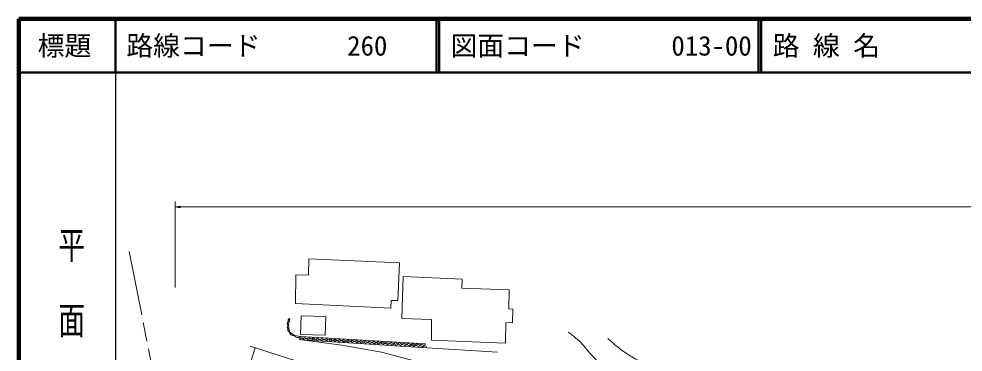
# Model space of a CAD drawing. Units: millimetres at full size, sheet at 1:1000; details may follow other scales. Extents: x 40000 to 680000, y 20000 to 380000.
# Drawn here: x 40000 to 215852, y 317966 to 380000 of the extents above; entities that cross this region are included whole.
import ezdxf
from ezdxf.enums import TextEntityAlignment as Align

# ---------------------------------------------------------------- set-up
doc = ezdxf.new("R2010")
doc.units = ezdxf.units.MM
doc.header["$LTSCALE"] = 1000
doc.linetypes.add('CHAIN', pattern=[18.5, 12, -1.5, 3.5, -1.5])
for name, color, linetype, lineweight in [('M-BGD', 7, 'Continuous', 13), ('M-BMK', 2, 'CHAIN', 13), ('M-STR-HTXT', 7, 'Continuous', 13), ('M-TTL', 2, 'Continuous', 140), ('M-TTL-BAND', 7, 'Continuous', 25), ('M-TTL-LINE', 7, 'Continuous', 50)]:
    doc.layers.add(name, color=color, linetype=linetype, lineweight=lineweight)
doc.layers.add('M-TTL-TXT', color=7, linetype='Continuous')
doc.styles.add('@ＭＳ ゴシック', font='')
doc.styles.add('ＭＳ ゴシック', font='')
doc.styles.get('@ＭＳ ゴシック').set_extended_font_data('@MS Gothic')
doc.styles.get('ＭＳ ゴシック').set_extended_font_data('MS Gothic')

# ---------------------------------------------------------------- blocks, each defined once
blk = doc.blocks.new('open_arrow')
at = {"color": 0, "linetype": 'Continuous', "lineweight": -2}
blk.add_lwpolyline([(7.5, 1.25), (0, 0), (7.5, -1.25)], dxfattribs=at)

msp = doc.modelspace()

# ---------------------------------------------------------------- linework, layer by layer
at = {"layer": 'M-BGD'}
for p, q in [((84001, 318766), (82022, 312555)), ((115985, 318790), (129118, 317966))]:
    msp.add_line(p, q, dxfattribs=at)
for points in [[(91527, 326991), (109279, 326147), (109331, 327591), (110577, 327549), (110868, 334591), (94012, 335323), (93965, 332270), (91566, 332332)], [(111541, 332059), (122529, 331541), (122518, 329890), (131279, 329578), (131258, 326000), (132006, 325969), (131902, 323414), (130718, 323456), (130609, 319618), (116837, 320163), (116869, 324042), (111291, 324214)], [(92434, 321271), (97046, 321126), (97155, 324596), (92544, 324741)]]:
    msp.add_lwpolyline(points, close=True, dxfattribs=at)
for points in [[(90491, 324234), (90187, 322996), (90421, 321757), (91309, 321080), (92454, 320846), (115752, 319537)], [(115985, 318790), (96403, 320005), (92220, 320308)], [(92220, 320308), (100171, 319276), (107550, 317965), (118536, 315031)], [(117445, 310373), (115062, 311347), (106837, 314174), (91741, 316301), (83048, 319070)]]:
    msp.add_lwpolyline(points, dxfattribs=at)
for centre, radius, start, end in [((90282, 323301), 319, 79.69933, 252.73747), ((90434, 323920), 319, 79.69933, 252.73747), ((90261, 322689), 316, 103.49528, 277.87455), ((90378, 322070), 316, 103.49528, 277.87455), ((91089, 321712), 670, 176.16655, 289.13476), ((91965, 321373), 719, 204.11148, 312.81928), ((92628, 320135), 443, 14.69168, 157.00062), ((92862, 320943), 420, 193.36317, 340.20715), ((93465, 320075), 443, 14.69168, 157.00062), ((93666, 320898), 420, 193.36317, 340.20715), ((94301, 320014), 443, 14.69168, 157.00062), ((94469, 320853), 420, 193.36317, 340.20715), ((95138, 319953), 443, 14.69168, 157.00062), ((95272, 320808), 420, 193.36317, 340.20715), ((95974, 319892), 443, 14.69168, 157.00062), ((96076, 320762), 420, 193.36317, 340.20715), ((96803, 319851), 428, 13.89593, 159.00248), ((96879, 320717), 420, 193.36317, 340.20715), ((97619, 319800), 428, 13.89593, 159.00248), ((97682, 320672), 420, 193.36317, 340.20715), ((98435, 319750), 428, 13.89593, 159.00248), ((98486, 320627), 420, 193.36317, 340.20715), ((99251, 319699), 428, 13.89593, 159.00248), ((99289, 320582), 420, 193.36317, 340.20715), ((100067, 319649), 428, 13.89593, 159.00248), ((100093, 320537), 420, 193.36317, 340.20715), ((100896, 320492), 420, 193.36317, 340.20715), ((101699, 320447), 420, 193.36317, 340.20715), ((102503, 320401), 420, 193.36317, 340.20715), ((103306, 320356), 420, 193.36317, 340.20715), ((104109, 320311), 420, 193.36317, 340.20715), ((104913, 320266), 420, 193.36317, 340.20715), ((105716, 320221), 420, 193.36317, 340.20715), ((106520, 320176), 420, 193.36317, 340.20715), ((100883, 319598), 428, 13.89593, 159.00248), ((101699, 319547), 428, 13.89593, 159.00248), ((102514, 319497), 428, 13.89593, 159.00248), ((103330, 319446), 428, 13.89593, 159.00248), ((104146, 319395), 428, 13.89593, 159.00248), ((104962, 319345), 428, 13.89593, 159.00248), ((105778, 319294), 428, 13.89593, 159.00248), ((106594, 319244), 428, 13.89593, 159.00248), ((107323, 320131), 420, 193.36317, 340.20715), ((107410, 319193), 428, 13.89593, 159.00248), ((108126, 320086), 420, 193.36317, 340.20715), ((108226, 319142), 428, 13.89593, 159.00248), ((108930, 320040), 420, 193.36317, 340.20715), ((109042, 319092), 428, 13.89593, 159.00248), ((109733, 319995), 420, 193.36317, 340.20715), ((109858, 319041), 428, 13.89593, 159.00248), ((110536, 319950), 420, 193.36317, 340.20715), ((110674, 318990), 428, 13.89593, 159.00248), ((111340, 319905), 420, 193.36317, 340.20715), ((111490, 318940), 428, 13.89593, 159.00248), ((112143, 319860), 420, 193.36317, 340.20715), ((112306, 318889), 428, 13.89593, 159.00248), ((112946, 319815), 420, 193.36317, 340.20715), ((113122, 318839), 428, 13.89593, 159.00248), ((113750, 319770), 420, 193.36317, 340.20715), ((113937, 318788), 428, 13.89593, 159.00248), ((114553, 319725), 420, 193.36317, 340.20715), ((114753, 318737), 428, 13.89593, 159.00248), ((115357, 319679), 420, 193.36317, 340.20715), ((115569, 318687), 428, 13.89593, 159.00248)]:
    msp.add_arc(centre, radius, start, end, dxfattribs=at)
for points, knots in [([(142313, 321701), (143222, 321025), (143490, 320798), (144194, 320159), (145280, 319173), (145697, 318432), (146718, 317378), (147643, 316423), (148044, 315723), (149171, 315018), (149775, 314641), (150162, 314488), (150854, 314317), (152054, 314021), (152755, 313979), (153985, 313850), (154941, 313750), (155495, 313845), (156439, 313663), (157606, 313437), (158215, 313124), (159336, 312728), (160652, 312264), (161348, 311889), (162678, 311466), (164138, 311002), (164952, 310687), (166463, 310438), (167304, 310300), (167785, 310279), (168637, 310251), (169854, 310211), (170304, 310283), (171751, 310437)], [0, 0, 0, 0, 1, 1, 1, 2, 2, 2, 3, 3, 3, 4, 4, 4, 5, 5, 5, 6, 6, 6, 7, 7, 7, 8, 8, 8, 9, 9, 9, 10, 10, 10, 11, 11, 11, 11]), ([(164711, 314294), (163390, 314366), (163012, 314396), (161930, 314527), (160578, 314692), (159811, 314783), (158495, 315135), (157454, 315414), (156895, 315671), (155925, 316140), (154775, 316694), (154163, 317075), (153097, 317776), (151675, 318710), (151214, 319150), (149685, 320486)], [0, 0, 0, 0, 1, 1, 1, 2, 2, 2, 3, 3, 3, 4, 4, 4, 5, 5, 5, 5])]:
    msp.add_open_spline(points, degree=3, knots=knots, dxfattribs=at)
at = {"layer": 'M-BMK'}
msp.add_line((60556, 336705), (70185, 287743), dxfattribs=at)
at = {"layer": 'M-STR-HTXT'}
for p, q in [((69083, 330000), (69083, 346000)), ((69083, 345000), (558403, 345000))]:
    msp.add_line(p, q, dxfattribs=at)
at = {"layer": 'M-TTL'}
for p, q in [((40000, 380000), (40000, 20000)), ((680000, 380000), (40000, 380000))]:
    msp.add_line(p, q, dxfattribs=at)
at = {"layer": 'M-TTL-BAND'}
msp.add_line((58000, 370000), (58000, 20000), dxfattribs=at)
at = {"layer": 'M-TTL-LINE'}
for p, q in [((58000, 380000), (58000, 370000)), ((117750, 380000), (117750, 370000)), ((118250, 380000), (118250, 370000)), ((177750, 380000), (177750, 370000)), ((178250, 380000), (178250, 370000)), ((40000, 370000), (680000, 370000))]:
    msp.add_line(p, q, dxfattribs=at)

# ---------------------------------------------------------------- block references
at = {"layer": 'M-STR-HTXT', "xscale": 133, "yscale": 133}
msp.add_blockref('open_arrow', (69083, 345000), dxfattribs=at)

# ---------------------------------------------------------------- texts
at = {"layer": 'M-TTL-BAND', "style": '@ＭＳ ゴシック', "width": 1.4}
msp.add_text('平  面  図', height=3666, rotation=270, dxfattribs=at).set_placement((49777, 306475), align=Align.MIDDLE_RIGHT)
at = {"layer": 'M-TTL-TXT', "style": 'ＭＳ ゴシック'}
msp.add_text('標題', height=3666, dxfattribs=at).set_placement((48500, 375000), align=Align.MIDDLE_CENTER)
for s, p in [('路線コード', (60000, 375000)), ('260', (101142, 375000)), ('図面コード', (120380, 375000)), ('013-00', (161521, 375000)), ('路 線 名', (180380, 375000))]:
    msp.add_text(s, height=3666, dxfattribs=at).set_placement(p, align=Align.MIDDLE_LEFT)

doc.saveas('drawing.dxf')
